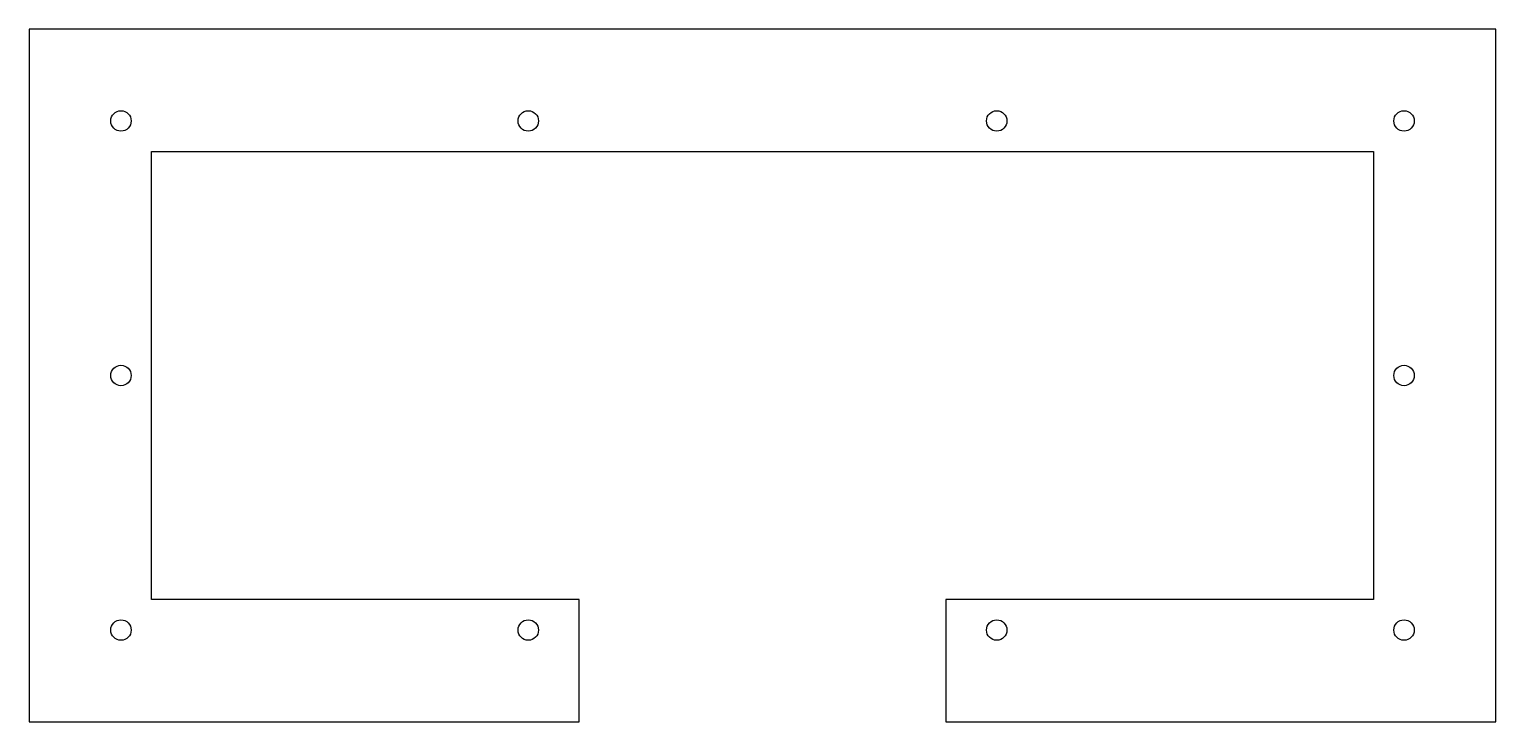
# Model space of a CAD drawing. Header units: millimetres. Extents: x -180 to 180, y -85 to 85.
import ezdxf

# ---------------------------------------------------------------- set-up
doc = ezdxf.new("R2010")
doc.units = ezdxf.units.MM

msp = doc.modelspace()

# ---------------------------------------------------------------- linework, layer by layer
at = {"color": 7, "linetype": 'Continuous', "lineweight": 25}
for p, q in [((180, 85), (-180, 85)), ((-180, 85), (-180, -85)), ((180, -85), (180, 85)), ((-150, -55), (-150, 55)), ((-150, 55), (150, 55)), ((150, 55), (150, -55)), ((-45, -55), (-150, -55)), ((-45, -85), (-45, -55)), ((150, -55), (45, -55)), ((45, -55), (45, -85)), ((-180, -85), (-45, -85)), ((45, -85), (180, -85))]:
    msp.add_line(p, q, dxfattribs=at)
for centre in [(-157.5, 62.5), (-57.5, 62.5), (57.5, 62.5), (157.5, 62.5), (-157.5, 0), (157.5, 0), (-157.5, -62.5), (-57.5, -62.5), (57.5, -62.5), (157.5, -62.5)]:
    msp.add_circle(centre, 2.5, dxfattribs=at)

doc.saveas('drawing.dxf')
